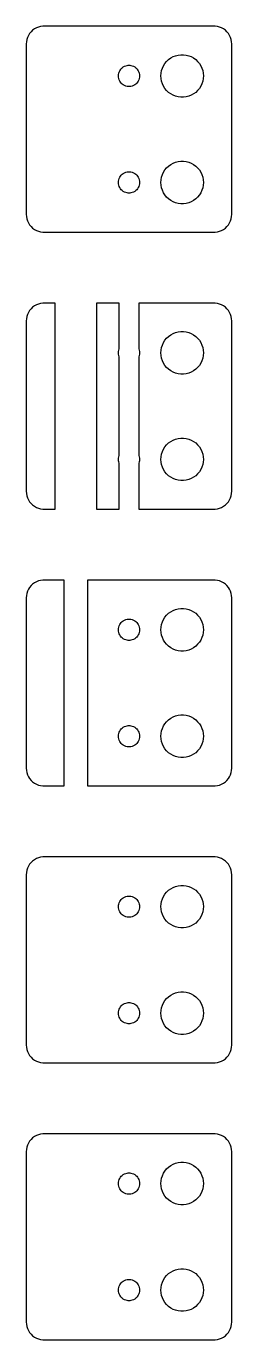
# Model space of a CAD drawing. Header units: metres. Extents: x -14 to 14, y -14 to 326.
# Drawn here: x -14.5 to 14.5, y 141.5 to 326.5 of the extents above; entities that cross this region are included whole.
import ezdxf

# ---------------------------------------------------------------- set-up
doc = ezdxf.new("R2010")
doc.units = ezdxf.units.M

msp = doc.modelspace()

# ---------------------------------------------------------------- linework, layer by layer
for p, q in [((-13.8224, 325.711), (-14.0225, 325.469)), ((-13.5936, 325.926), (-13.8224, 325.711)), ((-13.3396, 326.111), (-13.5936, 325.926)), ((-13.0644, 326.262), (-13.3396, 326.111)), ((-12.7725, 326.378), (-13.0644, 326.262)), ((-12.4684, 326.456), (-12.7725, 326.378)), ((-12.157, 326.495), (-12.4684, 326.456)), ((12.157, 326.495), (-12.157, 326.495)), ((12.4684, 326.456), (12.157, 326.495)), ((12.7725, 326.378), (12.4684, 326.456)), ((13.0644, 326.262), (12.7725, 326.378)), ((13.3396, 326.111), (13.0644, 326.262)), ((13.5936, 325.926), (13.3396, 326.111)), ((13.8224, 325.711), (13.5936, 325.926)), ((14.0225, 325.469), (13.8224, 325.711)), ((-14.4803, 324.313), (-14.5, 324)), ((-14.5, 324), (-14.5, 300)), ((-14.4214, 324.622), (-14.4803, 324.313)), ((-14.3244, 324.92), (-14.4214, 324.622)), ((-14.1908, 325.204), (-14.3244, 324.92)), ((-14.0225, 325.469), (-14.1908, 325.204)), ((14.1908, 325.204), (14.0225, 325.469)), ((14.3244, 324.92), (14.1908, 325.204)), ((14.4214, 324.622), (14.3244, 324.92)), ((14.4803, 324.313), (14.4214, 324.622)), ((14.5, 324), (14.4803, 324.313)), ((14.5, 300), (14.5, 324)), ((5.58772, 321.812), (5.89252, 322.033)), ((5.89252, 322.033), (6.22266, 322.214)), ((6.22266, 322.214), (6.57294, 322.353)), ((6.57294, 322.353), (6.93785, 322.447)), ((6.93785, 322.447), (7.31161, 322.494)), ((7.31161, 322.494), (7.68837, 322.494)), ((7.68837, 322.494), (8.06213, 322.447)), ((8.06213, 322.447), (8.42705, 322.353)), ((8.42705, 322.353), (8.77733, 322.214)), ((8.77733, 322.214), (9.10747, 322.033)), ((9.10747, 322.033), (9.41226, 321.812)), ((-1.45287, 319.873), (-1.39465, 320.052)), ((-1.39465, 320.052), (-1.31445, 320.223)), ((-1.31445, 320.223), (-1.21352, 320.382)), ((-1.21352, 320.382), (-1.09344, 320.527)), ((-1.09344, 320.527), (-0.956131, 320.656)), ((-0.956131, 320.656), (-0.803726, 320.766)), ((-0.803726, 320.766), (-0.638657, 320.857)), ((-0.638657, 320.857), (-0.463516, 320.927)), ((-0.463516, 320.927), (-0.281067, 320.973)), ((-0.281067, 320.973), (-0.094177, 320.997)), ((-0.094177, 320.997), (0.094177, 320.997)), ((0.094177, 320.997), (0.281067, 320.973)), ((0.281067, 320.973), (0.463516, 320.927)), ((0.463516, 320.927), (0.638657, 320.857)), ((0.638657, 320.857), (0.803726, 320.766)), ((0.803726, 320.766), (0.956131, 320.656)), ((0.956131, 320.656), (1.09344, 320.527)), ((1.09344, 320.527), (1.21352, 320.382)), ((1.21352, 320.382), (1.31445, 320.223)), ((1.31445, 320.223), (1.39465, 320.052)), ((1.39465, 320.052), (1.45287, 319.873)), ((4.52365, 319.876), (4.59424, 320.246)), ((4.59424, 320.246), (4.71066, 320.604)), ((4.71066, 320.604), (4.87108, 320.945)), ((4.87108, 320.945), (5.07294, 321.263)), ((5.07294, 321.263), (5.31308, 321.554)), ((5.31308, 321.554), (5.58772, 321.812)), ((9.41226, 321.812), (9.6869, 321.554)), ((9.6869, 321.554), (9.92705, 321.263)), ((9.92705, 321.263), (10.1289, 320.945)), ((10.1289, 320.945), (10.2893, 320.604)), ((10.2893, 320.604), (10.4057, 320.246)), ((10.4057, 320.246), (10.4763, 319.876)), ((-1.5, 319.5), (-1.48816, 319.688)), ((-1.48816, 319.312), (-1.5, 319.5)), ((-1.48816, 319.688), (-1.45287, 319.873)), ((-1.45287, 319.127), (-1.48816, 319.312)), ((-1.39465, 318.948), (-1.45287, 319.127)), ((-1.31445, 318.777), (-1.39465, 318.948)), ((-1.21352, 318.618), (-1.31445, 318.777)), ((-1.09344, 318.473), (-1.21352, 318.618)), ((-0.956131, 318.344), (-1.09344, 318.473)), ((-0.803726, 318.234), (-0.956131, 318.344)), ((-0.638657, 318.143), (-0.803726, 318.234)), ((0.803726, 318.234), (0.638657, 318.143)), ((0.956131, 318.344), (0.803726, 318.234)), ((1.09344, 318.473), (0.956131, 318.344)), ((1.21352, 318.618), (1.09344, 318.473)), ((1.31445, 318.777), (1.21352, 318.618)), ((1.39465, 318.948), (1.31445, 318.777)), ((1.45287, 319.127), (1.39465, 318.948)), ((1.45287, 319.873), (1.48816, 319.688)), ((1.48816, 319.312), (1.45287, 319.127)), ((1.48816, 319.688), (1.5, 319.5)), ((1.5, 319.5), (1.48816, 319.312)), ((4.5, 319.5), (4.52365, 319.876)), ((4.52365, 319.124), (4.5, 319.5)), ((4.59424, 318.754), (4.52365, 319.124)), ((4.71066, 318.396), (4.59424, 318.754)), ((4.87108, 318.055), (4.71066, 318.396)), ((10.2893, 318.396), (10.1289, 318.055)), ((10.4057, 318.754), (10.2893, 318.396)), ((10.4763, 319.124), (10.4057, 318.754)), ((10.4763, 319.876), (10.5, 319.5)), ((10.5, 319.5), (10.4763, 319.124)), ((-0.463516, 318.073), (-0.638657, 318.143)), ((-0.281067, 318.027), (-0.463516, 318.073)), ((-0.094177, 318.003), (-0.281067, 318.027)), ((0.094177, 318.003), (-0.094177, 318.003)), ((0.281067, 318.027), (0.094177, 318.003)), ((0.463516, 318.073), (0.281067, 318.027)), ((0.638657, 318.143), (0.463516, 318.073)), ((5.07294, 317.737), (4.87108, 318.055)), ((5.31308, 317.446), (5.07294, 317.737)), ((5.58772, 317.188), (5.31308, 317.446)), ((5.89252, 316.967), (5.58772, 317.188)), ((6.22266, 316.786), (5.89252, 316.967)), ((6.57294, 316.647), (6.22266, 316.786)), ((6.93785, 316.553), (6.57294, 316.647)), ((7.31161, 316.506), (6.93785, 316.553)), ((7.68837, 316.506), (7.31161, 316.506)), ((8.06213, 316.553), (7.68837, 316.506)), ((8.42705, 316.647), (8.06213, 316.553)), ((8.77733, 316.786), (8.42705, 316.647)), ((9.10747, 316.967), (8.77733, 316.786)), ((9.41226, 317.188), (9.10747, 316.967)), ((9.6869, 317.446), (9.41226, 317.188)), ((9.92705, 317.737), (9.6869, 317.446)), ((10.1289, 318.055), (9.92705, 317.737)), ((5.89252, 307.033), (6.22266, 307.214)), ((6.22266, 307.214), (6.57294, 307.353)), ((6.57294, 307.353), (6.93785, 307.447)), ((6.93785, 307.447), (7.31161, 307.494)), ((7.31161, 307.494), (7.68837, 307.494)), ((7.68837, 307.494), (8.06213, 307.447)), ((8.06213, 307.447), (8.42705, 307.353)), ((8.42705, 307.353), (8.77733, 307.214)), ((8.77733, 307.214), (9.10747, 307.033)), ((-1.31445, 305.223), (-1.21352, 305.382)), ((-1.21352, 305.382), (-1.09344, 305.527)), ((-1.09344, 305.527), (-0.956131, 305.656)), ((-0.956131, 305.656), (-0.803726, 305.766)), ((-0.803726, 305.766), (-0.638657, 305.857)), ((-0.638657, 305.857), (-0.463516, 305.927)), ((-0.463516, 305.927), (-0.281067, 305.973)), ((-0.281067, 305.973), (-0.094177, 305.997)), ((-0.094177, 305.997), (0.094177, 305.997)), ((0.094177, 305.997), (0.281067, 305.973)), ((0.281067, 305.973), (0.463516, 305.927)), ((0.463516, 305.927), (0.638657, 305.857)), ((0.638657, 305.857), (0.803726, 305.766)), ((0.803726, 305.766), (0.956131, 305.656)), ((0.956131, 305.656), (1.09344, 305.527)), ((1.09344, 305.527), (1.21352, 305.382)), ((1.21352, 305.382), (1.31445, 305.223)), ((4.52365, 304.876), (4.59424, 305.246)), ((4.59424, 305.246), (4.71066, 305.604)), ((4.71066, 305.604), (4.87108, 305.945)), ((4.87108, 305.945), (5.07294, 306.263)), ((5.07294, 306.263), (5.31308, 306.554)), ((5.31308, 306.554), (5.58772, 306.812)), ((5.58772, 306.812), (5.89252, 307.033)), ((9.10747, 307.033), (9.41226, 306.812)), ((9.41226, 306.812), (9.6869, 306.554)), ((9.6869, 306.554), (9.92705, 306.263)), ((9.92705, 306.263), (10.1289, 305.945)), ((10.1289, 305.945), (10.2893, 305.604)), ((10.2893, 305.604), (10.4057, 305.246)), ((10.4057, 305.246), (10.4763, 304.876)), ((-1.5, 304.5), (-1.48816, 304.688)), ((-1.48816, 304.312), (-1.5, 304.5)), ((-1.48816, 304.688), (-1.45287, 304.873)), ((-1.45287, 304.127), (-1.48816, 304.312)), ((-1.45287, 304.873), (-1.39465, 305.052)), ((-1.39465, 303.948), (-1.45287, 304.127)), ((-1.39465, 305.052), (-1.31445, 305.223)), ((-1.31445, 303.777), (-1.39465, 303.948)), ((-1.21352, 303.618), (-1.31445, 303.777)), ((-1.09344, 303.473), (-1.21352, 303.618)), ((-0.956131, 303.344), (-1.09344, 303.473)), ((1.09344, 303.473), (0.956131, 303.344)), ((1.21352, 303.618), (1.09344, 303.473)), ((1.31445, 303.777), (1.21352, 303.618)), ((1.31445, 305.223), (1.39465, 305.052)), ((1.39465, 303.948), (1.31445, 303.777)), ((1.39465, 305.052), (1.45287, 304.873)), ((1.45287, 304.127), (1.39465, 303.948)), ((1.45287, 304.873), (1.48816, 304.688)), ((1.48816, 304.312), (1.45287, 304.127)), ((1.48816, 304.688), (1.5, 304.5)), ((1.5, 304.5), (1.48816, 304.312)), ((4.5, 304.5), (4.52365, 304.876)), ((4.52365, 304.124), (4.5, 304.5)), ((4.59424, 303.754), (4.52365, 304.124)), ((4.71066, 303.396), (4.59424, 303.754)), ((4.87108, 303.055), (4.71066, 303.396)), ((10.2893, 303.396), (10.1289, 303.055)), ((10.4057, 303.754), (10.2893, 303.396)), ((10.4763, 304.124), (10.4057, 303.754)), ((10.4763, 304.876), (10.5, 304.5)), ((10.5, 304.5), (10.4763, 304.124)), ((-0.803726, 303.234), (-0.956131, 303.344)), ((-0.638657, 303.143), (-0.803726, 303.234)), ((-0.463516, 303.073), (-0.638657, 303.143)), ((-0.281067, 303.027), (-0.463516, 303.073)), ((-0.094177, 303.003), (-0.281067, 303.027)), ((0.094177, 303.003), (-0.094177, 303.003)), ((0.281067, 303.027), (0.094177, 303.003)), ((0.463516, 303.073), (0.281067, 303.027)), ((0.638657, 303.143), (0.463516, 303.073)), ((0.803726, 303.234), (0.638657, 303.143)), ((0.956131, 303.344), (0.803726, 303.234)), ((5.07294, 302.737), (4.87108, 303.055)), ((5.31308, 302.446), (5.07294, 302.737)), ((5.58772, 302.188), (5.31308, 302.446)), ((5.89252, 301.967), (5.58772, 302.188)), ((6.22266, 301.786), (5.89252, 301.967)), ((6.57294, 301.647), (6.22266, 301.786)), ((6.93785, 301.553), (6.57294, 301.647)), ((7.31161, 301.506), (6.93785, 301.553)), ((8.06213, 301.553), (7.68837, 301.506)), ((8.42705, 301.647), (8.06213, 301.553)), ((8.77733, 301.786), (8.42705, 301.647)), ((9.10747, 301.967), (8.77733, 301.786)), ((9.41226, 302.188), (9.10747, 301.967)), ((9.6869, 302.446), (9.41226, 302.188)), ((9.92705, 302.737), (9.6869, 302.446)), ((10.1289, 303.055), (9.92705, 302.737)), ((-14.5, 300), (-14.4803, 299.687)), ((-14.4803, 299.687), (-14.4214, 299.378)), ((7.68837, 301.506), (7.31161, 301.506)), ((14.4214, 299.378), (14.4803, 299.687)), ((14.4803, 299.687), (14.5, 300)), ((-14.4214, 299.378), (-14.3244, 299.08)), ((-14.3244, 299.08), (-14.1908, 298.796)), ((-14.1908, 298.796), (-14.0225, 298.531)), ((-14.0225, 298.531), (-13.8224, 298.289)), ((-13.8224, 298.289), (-13.5936, 298.074)), ((-13.5936, 298.074), (-13.3396, 297.889)), ((-13.3396, 297.889), (-13.0644, 297.738)), ((13.0644, 297.738), (13.3396, 297.889)), ((13.3396, 297.889), (13.5936, 298.074)), ((13.5936, 298.074), (13.8224, 298.289)), ((13.8224, 298.289), (14.0225, 298.531)), ((14.0225, 298.531), (14.1908, 298.796)), ((14.1908, 298.796), (14.3244, 299.08)), ((14.3244, 299.08), (14.4214, 299.378)), ((-13.0644, 297.738), (-12.7725, 297.622)), ((-12.7725, 297.622), (-12.4684, 297.544)), ((-12.4684, 297.544), (-12.157, 297.505)), ((-12.157, 297.505), (12.157, 297.505)), ((12.157, 297.505), (12.4684, 297.544)), ((12.4684, 297.544), (12.7725, 297.622)), ((12.7725, 297.622), (13.0644, 297.738)), ((-13.5936, 286.926), (-13.8224, 286.711)), ((-13.3396, 287.111), (-13.5936, 286.926)), ((-13.0644, 287.262), (-13.3396, 287.111)), ((-12.7725, 287.378), (-13.0644, 287.262)), ((-12.4684, 287.456), (-12.7725, 287.378)), ((-12.157, 287.495), (-12.4684, 287.456)), ((-10.4336, 287.495), (-12.157, 287.495)), ((-10.4336, 258.505), (-10.4336, 287.495)), ((-1.37216, 287.495), (-4.56638, 287.495)), ((-4.56638, 287.495), (-4.56638, 258.505)), ((-1.37216, 281.1), (-1.37216, 287.495)), ((12.157, 287.495), (1.37216, 287.495)), ((1.37216, 287.495), (1.37216, 281.1)), ((12.4684, 287.456), (12.157, 287.495)), ((12.7725, 287.378), (12.4684, 287.456)), ((13.0644, 287.262), (12.7725, 287.378)), ((13.3396, 287.111), (13.0644, 287.262)), ((13.5936, 286.926), (13.3396, 287.111)), ((13.8224, 286.711), (13.5936, 286.926)), ((-14.4803, 285.313), (-14.5, 285)), ((-14.5, 285), (-14.5, 261)), ((-14.4214, 285.622), (-14.4803, 285.313)), ((-14.3244, 285.92), (-14.4214, 285.622)), ((-14.1908, 286.204), (-14.3244, 285.92)), ((-14.0225, 286.469), (-14.1908, 286.204)), ((-13.8224, 286.711), (-14.0225, 286.469)), ((14.0225, 286.469), (13.8224, 286.711)), ((14.1908, 286.204), (14.0225, 286.469)), ((14.3244, 285.92), (14.1908, 286.204)), ((14.4214, 285.622), (14.3244, 285.92)), ((14.4803, 285.313), (14.4214, 285.622)), ((14.5, 285), (14.4803, 285.313)), ((14.5, 261), (14.5, 285)), ((5.89252, 283.033), (6.22266, 283.214)), ((6.22266, 283.214), (6.57294, 283.353)), ((6.57294, 283.353), (6.93785, 283.447)), ((6.93785, 283.447), (7.31161, 283.494)), ((7.31161, 283.494), (7.68837, 283.494)), ((7.68837, 283.494), (8.06213, 283.447)), ((8.06213, 283.447), (8.42705, 283.353)), ((8.42705, 283.353), (8.77733, 283.214)), ((8.77733, 283.214), (9.10747, 283.033)), ((4.52365, 280.876), (4.59424, 281.246)), ((4.59424, 281.246), (4.71066, 281.604)), ((4.71066, 281.604), (4.87108, 281.945)), ((4.87108, 281.945), (5.07294, 282.263)), ((5.07294, 282.263), (5.31308, 282.554)), ((5.31308, 282.554), (5.58772, 282.812)), ((5.58772, 282.812), (5.89252, 283.033)), ((9.10747, 283.033), (9.41226, 282.812)), ((9.41226, 282.812), (9.6869, 282.554)), ((9.6869, 282.554), (9.92705, 282.263)), ((9.92705, 282.263), (10.1289, 281.945)), ((10.1289, 281.945), (10.2893, 281.604)), ((10.2893, 281.604), (10.4057, 281.246)), ((10.4057, 281.246), (10.4763, 280.876)), ((-1.5, 280.5), (-1.48816, 280.688)), ((-1.48816, 280.312), (-1.5, 280.5)), ((-1.48816, 280.688), (-1.45287, 280.873)), ((-1.45287, 280.127), (-1.48816, 280.312)), ((-1.45287, 280.873), (-1.39465, 281.052)), ((-1.39465, 279.948), (-1.45287, 280.127)), ((-1.39465, 281.052), (-1.37216, 281.1)), ((-1.37216, 279.9), (-1.39465, 279.948)), ((-1.37216, 266.1), (-1.37216, 279.9)), ((1.37216, 281.1), (1.39465, 281.052)), ((1.39465, 279.948), (1.37216, 279.9)), ((1.37216, 279.9), (1.37216, 266.1)), ((1.39465, 281.052), (1.45287, 280.873)), ((1.45287, 280.127), (1.39465, 279.948)), ((1.45287, 280.873), (1.48816, 280.688)), ((1.48816, 280.312), (1.45287, 280.127)), ((1.48816, 280.688), (1.5, 280.5)), ((1.5, 280.5), (1.48816, 280.312)), ((4.5, 280.5), (4.52365, 280.876)), ((4.52365, 280.124), (4.5, 280.5)), ((4.59424, 279.754), (4.52365, 280.124)), ((4.71066, 279.396), (4.59424, 279.754)), ((4.87108, 279.055), (4.71066, 279.396)), ((10.2893, 279.396), (10.1289, 279.055)), ((10.4057, 279.754), (10.2893, 279.396)), ((10.4763, 280.124), (10.4057, 279.754)), ((10.4763, 280.876), (10.5, 280.5)), ((10.5, 280.5), (10.4763, 280.124)), ((5.07294, 278.737), (4.87108, 279.055)), ((5.31308, 278.446), (5.07294, 278.737)), ((5.58772, 278.188), (5.31308, 278.446)), ((5.89252, 277.967), (5.58772, 278.188)), ((6.22266, 277.786), (5.89252, 277.967)), ((6.57294, 277.647), (6.22266, 277.786)), ((6.93785, 277.553), (6.57294, 277.647)), ((7.31161, 277.506), (6.93785, 277.553)), ((7.68837, 277.506), (7.31161, 277.506)), ((8.06213, 277.553), (7.68837, 277.506)), ((8.42705, 277.647), (8.06213, 277.553)), ((8.77733, 277.786), (8.42705, 277.647)), ((9.10747, 277.967), (8.77733, 277.786)), ((9.41226, 278.188), (9.10747, 277.967)), ((9.6869, 278.446), (9.41226, 278.188)), ((9.92705, 278.737), (9.6869, 278.446)), ((10.1289, 279.055), (9.92705, 278.737)), ((6.22266, 268.214), (6.57294, 268.353)), ((6.57294, 268.353), (6.93785, 268.447)), ((6.93785, 268.447), (7.31161, 268.494)), ((7.31161, 268.494), (7.68837, 268.494)), ((7.68837, 268.494), (8.06213, 268.447)), ((8.06213, 268.447), (8.42705, 268.353)), ((8.42705, 268.353), (8.77733, 268.214)), ((4.59424, 266.246), (4.71066, 266.604)), ((4.71066, 266.604), (4.87108, 266.945)), ((4.87108, 266.945), (5.07294, 267.263)), ((5.07294, 267.263), (5.31308, 267.554)), ((5.31308, 267.554), (5.58772, 267.812)), ((5.58772, 267.812), (5.89252, 268.033)), ((5.89252, 268.033), (6.22266, 268.214)), ((8.77733, 268.214), (9.10747, 268.033)), ((9.10747, 268.033), (9.41226, 267.812)), ((9.41226, 267.812), (9.6869, 267.554)), ((9.6869, 267.554), (9.92705, 267.263)), ((9.92705, 267.263), (10.1289, 266.945)), ((10.1289, 266.945), (10.2893, 266.604)), ((10.2893, 266.604), (10.4057, 266.246)), ((-1.5, 265.5), (-1.48816, 265.688)), ((-1.48816, 265.312), (-1.5, 265.5)), ((-1.48816, 265.688), (-1.45287, 265.873)), ((-1.45287, 265.127), (-1.48816, 265.312)), ((-1.45287, 265.873), (-1.39465, 266.052)), ((-1.39465, 264.948), (-1.45287, 265.127)), ((-1.39465, 266.052), (-1.37216, 266.1)), ((-1.37216, 264.9), (-1.39465, 264.948)), ((-1.37216, 258.505), (-1.37216, 264.9)), ((1.37216, 266.1), (1.39465, 266.052)), ((1.39465, 264.948), (1.37216, 264.9)), ((1.37216, 264.9), (1.37216, 258.505)), ((1.39465, 266.052), (1.45287, 265.873)), ((1.45287, 265.127), (1.39465, 264.948)), ((1.45287, 265.873), (1.48816, 265.688)), ((1.48816, 265.312), (1.45287, 265.127)), ((1.48816, 265.688), (1.5, 265.5)), ((1.5, 265.5), (1.48816, 265.312)), ((4.5, 265.5), (4.52365, 265.876)), ((4.52365, 265.124), (4.5, 265.5)), ((4.52365, 265.876), (4.59424, 266.246)), ((4.59424, 264.754), (4.52365, 265.124)), ((4.71066, 264.396), (4.59424, 264.754)), ((10.4057, 264.754), (10.2893, 264.396)), ((10.4057, 266.246), (10.4763, 265.876)), ((10.4763, 265.124), (10.4057, 264.754)), ((10.4763, 265.876), (10.5, 265.5)), ((10.5, 265.5), (10.4763, 265.124)), ((4.87108, 264.055), (4.71066, 264.396)), ((5.07294, 263.737), (4.87108, 264.055)), ((5.31308, 263.446), (5.07294, 263.737)), ((5.58772, 263.188), (5.31308, 263.446)), ((5.89252, 262.967), (5.58772, 263.188)), ((6.22266, 262.786), (5.89252, 262.967)), ((6.57294, 262.647), (6.22266, 262.786)), ((8.77733, 262.786), (8.42705, 262.647)), ((9.10747, 262.967), (8.77733, 262.786)), ((9.41226, 263.188), (9.10747, 262.967)), ((9.6869, 263.446), (9.41226, 263.188)), ((9.92705, 263.737), (9.6869, 263.446)), ((10.1289, 264.055), (9.92705, 263.737)), ((10.2893, 264.396), (10.1289, 264.055)), ((-14.5, 261), (-14.4803, 260.687)), ((6.93785, 262.553), (6.57294, 262.647)), ((7.31161, 262.506), (6.93785, 262.553)), ((7.68837, 262.506), (7.31161, 262.506)), ((8.06213, 262.553), (7.68837, 262.506)), ((8.42705, 262.647), (8.06213, 262.553)), ((14.4803, 260.687), (14.5, 261)), ((-14.4803, 260.687), (-14.4214, 260.378)), ((-14.4214, 260.378), (-14.3244, 260.08)), ((-14.3244, 260.08), (-14.1908, 259.796)), ((-14.1908, 259.796), (-14.0225, 259.531)), ((-14.0225, 259.531), (-13.8224, 259.289)), ((-13.8224, 259.289), (-13.5936, 259.074)), ((-13.5936, 259.074), (-13.3396, 258.889)), ((13.3396, 258.889), (13.5936, 259.074)), ((13.5936, 259.074), (13.8224, 259.289)), ((13.8224, 259.289), (14.0225, 259.531)), ((14.0225, 259.531), (14.1908, 259.796)), ((14.1908, 259.796), (14.3244, 260.08)), ((14.3244, 260.08), (14.4214, 260.378)), ((14.4214, 260.378), (14.4803, 260.687)), ((-13.3396, 258.889), (-13.0644, 258.738)), ((-13.0644, 258.738), (-12.7725, 258.622)), ((-12.7725, 258.622), (-12.4684, 258.544)), ((-12.4684, 258.544), (-12.157, 258.505)), ((-12.157, 258.505), (-10.4336, 258.505)), ((-4.56638, 258.505), (-1.37216, 258.505)), ((1.37216, 258.505), (12.157, 258.505)), ((12.157, 258.505), (12.4684, 258.544)), ((12.4684, 258.544), (12.7725, 258.622)), ((12.7725, 258.622), (13.0644, 258.738)), ((13.0644, 258.738), (13.3396, 258.889)), ((-13.5936, 247.926), (-13.8224, 247.711)), ((-13.3396, 248.111), (-13.5936, 247.926)), ((-13.0644, 248.262), (-13.3396, 248.111)), ((-12.7725, 248.378), (-13.0644, 248.262)), ((-12.4684, 248.456), (-12.7725, 248.378)), ((-12.157, 248.495), (-12.4684, 248.456)), ((-9.15286, 248.495), (-12.157, 248.495)), ((-9.15286, 219.505), (-9.15286, 248.495)), ((12.157, 248.495), (-5.84712, 248.495)), ((-5.84712, 248.495), (-5.84712, 219.505)), ((12.4684, 248.456), (12.157, 248.495)), ((12.7725, 248.378), (12.4684, 248.456)), ((13.0644, 248.262), (12.7725, 248.378)), ((13.3396, 248.111), (13.0644, 248.262)), ((13.5936, 247.926), (13.3396, 248.111)), ((13.8224, 247.711), (13.5936, 247.926)), ((-14.4803, 246.313), (-14.5, 246)), ((-14.4214, 246.622), (-14.4803, 246.313)), ((-14.3244, 246.92), (-14.4214, 246.622)), ((-14.1908, 247.204), (-14.3244, 246.92)), ((-14.0225, 247.469), (-14.1908, 247.204)), ((-13.8224, 247.711), (-14.0225, 247.469)), ((14.0225, 247.469), (13.8224, 247.711)), ((14.1908, 247.204), (14.0225, 247.469)), ((14.3244, 246.92), (14.1908, 247.204)), ((14.4214, 246.622), (14.3244, 246.92)), ((14.4803, 246.313), (14.4214, 246.622)), ((14.5, 246), (14.4803, 246.313)), ((-14.5, 246), (-14.5, 222)), ((5.89252, 244.033), (6.22266, 244.214)), ((6.22266, 244.214), (6.57294, 244.353)), ((6.57294, 244.353), (6.93785, 244.447)), ((6.93785, 244.447), (7.31161, 244.494)), ((7.31161, 244.494), (7.68837, 244.494)), ((7.68837, 244.494), (8.06213, 244.447)), ((8.06213, 244.447), (8.42705, 244.353)), ((8.42705, 244.353), (8.77733, 244.214)), ((8.77733, 244.214), (9.10747, 244.033)), ((14.5, 222), (14.5, 246)), ((-1.31445, 242.223), (-1.21352, 242.382)), ((-1.21352, 242.382), (-1.09344, 242.527)), ((-1.09344, 242.527), (-0.956131, 242.656)), ((-0.956131, 242.656), (-0.803726, 242.766)), ((-0.803726, 242.766), (-0.638657, 242.857)), ((-0.638657, 242.857), (-0.463516, 242.927)), ((-0.463516, 242.927), (-0.281067, 242.973)), ((-0.281067, 242.973), (-0.094177, 242.997)), ((-0.094177, 242.997), (0.094177, 242.997)), ((0.094177, 242.997), (0.281067, 242.973)), ((0.281067, 242.973), (0.463516, 242.927)), ((0.463516, 242.927), (0.638657, 242.857)), ((0.638657, 242.857), (0.803726, 242.766)), ((0.803726, 242.766), (0.956131, 242.656)), ((0.956131, 242.656), (1.09344, 242.527)), ((1.09344, 242.527), (1.21352, 242.382)), ((1.21352, 242.382), (1.31445, 242.223)), ((4.59424, 242.246), (4.71066, 242.604)), ((4.71066, 242.604), (4.87108, 242.945)), ((4.87108, 242.945), (5.07294, 243.263)), ((5.07294, 243.263), (5.31308, 243.554)), ((5.31308, 243.554), (5.58772, 243.812)), ((5.58772, 243.812), (5.89252, 244.033)), ((9.10747, 244.033), (9.41226, 243.812)), ((9.41226, 243.812), (9.6869, 243.554)), ((9.6869, 243.554), (9.92705, 243.263)), ((9.92705, 243.263), (10.1289, 242.945)), ((10.1289, 242.945), (10.2893, 242.604)), ((10.2893, 242.604), (10.4057, 242.246)), ((-1.5, 241.5), (-1.48816, 241.688)), ((-1.48816, 241.312), (-1.5, 241.5)), ((-1.48816, 241.688), (-1.45287, 241.873)), ((-1.45287, 241.127), (-1.48816, 241.312)), ((-1.45287, 241.873), (-1.39465, 242.052)), ((-1.39465, 240.948), (-1.45287, 241.127)), ((-1.39465, 242.052), (-1.31445, 242.223)), ((-1.31445, 240.777), (-1.39465, 240.948)), ((-1.21352, 240.618), (-1.31445, 240.777)), ((-1.09344, 240.473), (-1.21352, 240.618)), ((1.21352, 240.618), (1.09344, 240.473)), ((1.31445, 240.777), (1.21352, 240.618)), ((1.31445, 242.223), (1.39465, 242.052)), ((1.39465, 240.948), (1.31445, 240.777)), ((1.39465, 242.052), (1.45287, 241.873)), ((1.45287, 241.127), (1.39465, 240.948)), ((1.45287, 241.873), (1.48816, 241.688)), ((1.48816, 241.312), (1.45287, 241.127)), ((1.48816, 241.688), (1.5, 241.5)), ((1.5, 241.5), (1.48816, 241.312)), ((4.5, 241.5), (4.52365, 241.876)), ((4.52365, 241.124), (4.5, 241.5)), ((4.52365, 241.876), (4.59424, 242.246)), ((4.59424, 240.754), (4.52365, 241.124)), ((4.71066, 240.396), (4.59424, 240.754)), ((10.4057, 240.754), (10.2893, 240.396)), ((10.4057, 242.246), (10.4763, 241.876)), ((10.4763, 241.124), (10.4057, 240.754)), ((10.4763, 241.876), (10.5, 241.5)), ((10.5, 241.5), (10.4763, 241.124)), ((-0.956131, 240.344), (-1.09344, 240.473)), ((-0.803726, 240.234), (-0.956131, 240.344)), ((-0.638657, 240.143), (-0.803726, 240.234)), ((-0.463516, 240.073), (-0.638657, 240.143)), ((-0.281067, 240.027), (-0.463516, 240.073)), ((-0.094177, 240.003), (-0.281067, 240.027)), ((0.094177, 240.003), (-0.094177, 240.003)), ((0.281067, 240.027), (0.094177, 240.003)), ((0.463516, 240.073), (0.281067, 240.027)), ((0.638657, 240.143), (0.463516, 240.073)), ((0.803726, 240.234), (0.638657, 240.143)), ((0.956131, 240.344), (0.803726, 240.234)), ((1.09344, 240.473), (0.956131, 240.344)), ((4.87108, 240.055), (4.71066, 240.396)), ((5.07294, 239.737), (4.87108, 240.055)), ((5.31308, 239.446), (5.07294, 239.737)), ((5.58772, 239.188), (5.31308, 239.446)), ((5.89252, 238.967), (5.58772, 239.188)), ((6.22266, 238.786), (5.89252, 238.967)), ((6.57294, 238.647), (6.22266, 238.786)), ((6.93785, 238.553), (6.57294, 238.647)), ((8.42705, 238.647), (8.06213, 238.553)), ((8.77733, 238.786), (8.42705, 238.647)), ((9.10747, 238.967), (8.77733, 238.786)), ((9.41226, 239.188), (9.10747, 238.967)), ((9.6869, 239.446), (9.41226, 239.188)), ((9.92705, 239.737), (9.6869, 239.446)), ((10.1289, 240.055), (9.92705, 239.737)), ((10.2893, 240.396), (10.1289, 240.055)), ((7.31161, 238.506), (6.93785, 238.553)), ((7.68837, 238.506), (7.31161, 238.506)), ((8.06213, 238.553), (7.68837, 238.506)), ((6.57294, 229.353), (6.93785, 229.447)), ((6.93785, 229.447), (7.31161, 229.494)), ((7.31161, 229.494), (7.68837, 229.494)), ((7.68837, 229.494), (8.06213, 229.447)), ((8.06213, 229.447), (8.42705, 229.353)), ((-1.09344, 227.527), (-0.956131, 227.656)), ((-0.956131, 227.656), (-0.803726, 227.766)), ((-0.803726, 227.766), (-0.638657, 227.857)), ((-0.638657, 227.857), (-0.463516, 227.927)), ((-0.463516, 227.927), (-0.281067, 227.973)), ((-0.281067, 227.973), (-0.094177, 227.997)), ((-0.094177, 227.997), (0.094177, 227.997)), ((0.094177, 227.997), (0.281067, 227.973)), ((0.281067, 227.973), (0.463516, 227.927)), ((0.463516, 227.927), (0.638657, 227.857)), ((0.638657, 227.857), (0.803726, 227.766)), ((0.803726, 227.766), (0.956131, 227.656)), ((0.956131, 227.656), (1.09344, 227.527)), ((4.59424, 227.246), (4.71066, 227.604)), ((4.71066, 227.604), (4.87108, 227.945)), ((4.87108, 227.945), (5.07294, 228.263)), ((5.07294, 228.263), (5.31308, 228.554)), ((5.31308, 228.554), (5.58772, 228.812)), ((5.58772, 228.812), (5.89252, 229.033)), ((5.89252, 229.033), (6.22266, 229.214)), ((6.22266, 229.214), (6.57294, 229.353)), ((8.42705, 229.353), (8.77733, 229.214)), ((8.77733, 229.214), (9.10747, 229.033)), ((9.10747, 229.033), (9.41226, 228.812)), ((9.41226, 228.812), (9.6869, 228.554)), ((9.6869, 228.554), (9.92705, 228.263)), ((9.92705, 228.263), (10.1289, 227.945)), ((10.1289, 227.945), (10.2893, 227.604)), ((10.2893, 227.604), (10.4057, 227.246)), ((-1.5, 226.5), (-1.48816, 226.688)), ((-1.48816, 226.312), (-1.5, 226.5)), ((-1.48816, 226.688), (-1.45287, 226.873)), ((-1.45287, 226.127), (-1.48816, 226.312)), ((-1.45287, 226.873), (-1.39465, 227.052)), ((-1.39465, 225.948), (-1.45287, 226.127)), ((-1.39465, 227.052), (-1.31445, 227.223)), ((-1.31445, 225.777), (-1.39465, 225.948)), ((-1.31445, 227.223), (-1.21352, 227.382)), ((-1.21352, 225.618), (-1.31445, 225.777)), ((-1.21352, 227.382), (-1.09344, 227.527)), ((1.09344, 227.527), (1.21352, 227.382)), ((1.21352, 227.382), (1.31445, 227.223)), ((1.31445, 225.777), (1.21352, 225.618)), ((1.31445, 227.223), (1.39465, 227.052)), ((1.39465, 225.948), (1.31445, 225.777)), ((1.39465, 227.052), (1.45287, 226.873)), ((1.45287, 226.127), (1.39465, 225.948)), ((1.45287, 226.873), (1.48816, 226.688)), ((1.48816, 226.312), (1.45287, 226.127)), ((1.48816, 226.688), (1.5, 226.5)), ((1.5, 226.5), (1.48816, 226.312)), ((4.5, 226.5), (4.52365, 226.876)), ((4.52365, 226.124), (4.5, 226.5)), ((4.52365, 226.876), (4.59424, 227.246)), ((4.59424, 225.754), (4.52365, 226.124)), ((4.71066, 225.396), (4.59424, 225.754)), ((10.4057, 225.754), (10.2893, 225.396)), ((10.4057, 227.246), (10.4763, 226.876)), ((10.4763, 226.124), (10.4057, 225.754)), ((10.4763, 226.876), (10.5, 226.5)), ((10.5, 226.5), (10.4763, 226.124)), ((-1.09344, 225.473), (-1.21352, 225.618)), ((-0.956131, 225.344), (-1.09344, 225.473)), ((-0.803726, 225.234), (-0.956131, 225.344)), ((-0.638657, 225.143), (-0.803726, 225.234)), ((-0.463516, 225.073), (-0.638657, 225.143)), ((-0.281067, 225.027), (-0.463516, 225.073)), ((-0.094177, 225.003), (-0.281067, 225.027)), ((0.094177, 225.003), (-0.094177, 225.003)), ((0.281067, 225.027), (0.094177, 225.003)), ((0.463516, 225.073), (0.281067, 225.027)), ((0.638657, 225.143), (0.463516, 225.073)), ((0.803726, 225.234), (0.638657, 225.143)), ((0.956131, 225.344), (0.803726, 225.234)), ((1.09344, 225.473), (0.956131, 225.344)), ((1.21352, 225.618), (1.09344, 225.473)), ((4.87108, 225.055), (4.71066, 225.396)), ((5.07294, 224.737), (4.87108, 225.055)), ((5.31308, 224.446), (5.07294, 224.737)), ((5.58772, 224.188), (5.31308, 224.446)), ((5.89252, 223.967), (5.58772, 224.188)), ((6.22266, 223.786), (5.89252, 223.967)), ((9.10747, 223.967), (8.77733, 223.786)), ((9.41226, 224.188), (9.10747, 223.967)), ((9.6869, 224.446), (9.41226, 224.188)), ((9.92705, 224.737), (9.6869, 224.446)), ((10.1289, 225.055), (9.92705, 224.737)), ((10.2893, 225.396), (10.1289, 225.055)), ((-14.5, 222), (-14.4803, 221.687)), ((6.57294, 223.647), (6.22266, 223.786)), ((6.93785, 223.553), (6.57294, 223.647)), ((7.31161, 223.506), (6.93785, 223.553)), ((7.68837, 223.506), (7.31161, 223.506)), ((8.06213, 223.553), (7.68837, 223.506)), ((8.42705, 223.647), (8.06213, 223.553)), ((8.77733, 223.786), (8.42705, 223.647)), ((14.4803, 221.687), (14.5, 222)), ((-14.4803, 221.687), (-14.4214, 221.378)), ((-14.4214, 221.378), (-14.3244, 221.08)), ((-14.3244, 221.08), (-14.1908, 220.796)), ((-14.1908, 220.796), (-14.0225, 220.531)), ((-14.0225, 220.531), (-13.8224, 220.289)), ((-13.8224, 220.289), (-13.5936, 220.074)), ((13.5936, 220.074), (13.8224, 220.289)), ((13.8224, 220.289), (14.0225, 220.531)), ((14.0225, 220.531), (14.1908, 220.796)), ((14.1908, 220.796), (14.3244, 221.08)), ((14.3244, 221.08), (14.4214, 221.378)), ((14.4214, 221.378), (14.4803, 221.687)), ((-13.5936, 220.074), (-13.3396, 219.889)), ((-13.3396, 219.889), (-13.0644, 219.738)), ((-13.0644, 219.738), (-12.7725, 219.622)), ((-12.7725, 219.622), (-12.4684, 219.544)), ((-12.4684, 219.544), (-12.157, 219.505)), ((-12.157, 219.505), (-9.15286, 219.505)), ((-5.84712, 219.505), (12.157, 219.505)), ((12.157, 219.505), (12.4684, 219.544)), ((12.4684, 219.544), (12.7725, 219.622)), ((12.7725, 219.622), (13.0644, 219.738)), ((13.0644, 219.738), (13.3396, 219.889)), ((13.3396, 219.889), (13.5936, 220.074)), ((-13.3396, 209.111), (-13.5936, 208.926)), ((-13.0644, 209.262), (-13.3396, 209.111)), ((-12.7725, 209.378), (-13.0644, 209.262)), ((-12.4684, 209.456), (-12.7725, 209.378)), ((-12.157, 209.495), (-12.4684, 209.456)), ((12.157, 209.495), (-12.157, 209.495)), ((12.4684, 209.456), (12.157, 209.495)), ((12.7725, 209.378), (12.4684, 209.456)), ((13.0644, 209.262), (12.7725, 209.378)), ((13.3396, 209.111), (13.0644, 209.262)), ((13.5936, 208.926), (13.3396, 209.111)), ((-14.4803, 207.313), (-14.5, 207)), ((-14.4214, 207.622), (-14.4803, 207.313)), ((-14.3244, 207.92), (-14.4214, 207.622)), ((-14.1908, 208.204), (-14.3244, 207.92)), ((-14.0225, 208.469), (-14.1908, 208.204)), ((-13.8224, 208.711), (-14.0225, 208.469)), ((-13.5936, 208.926), (-13.8224, 208.711)), ((13.8224, 208.711), (13.5936, 208.926)), ((14.0225, 208.469), (13.8224, 208.711)), ((14.1908, 208.204), (14.0225, 208.469)), ((14.3244, 207.92), (14.1908, 208.204)), ((14.4214, 207.622), (14.3244, 207.92)), ((14.4803, 207.313), (14.4214, 207.622)), ((14.5, 207), (14.4803, 207.313)), ((-14.5, 207), (-14.5, 183)), ((6.22266, 205.214), (6.57294, 205.353)), ((6.57294, 205.353), (6.93785, 205.447)), ((6.93785, 205.447), (7.31161, 205.494)), ((7.31161, 205.494), (7.68837, 205.494)), ((7.68837, 205.494), (8.06213, 205.447)), ((8.06213, 205.447), (8.42705, 205.353)), ((8.42705, 205.353), (8.77733, 205.214)), ((14.5, 183), (14.5, 207)), ((-1.21352, 203.382), (-1.09344, 203.527)), ((-1.09344, 203.527), (-0.956131, 203.656)), ((-0.956131, 203.656), (-0.803726, 203.766)), ((-0.803726, 203.766), (-0.638657, 203.857)), ((-0.638657, 203.857), (-0.463516, 203.927)), ((-0.463516, 203.927), (-0.281067, 203.973)), ((-0.281067, 203.973), (-0.094177, 203.997)), ((-0.094177, 203.997), (0.094177, 203.997)), ((0.094177, 203.997), (0.281067, 203.973)), ((0.281067, 203.973), (0.463516, 203.927)), ((0.463516, 203.927), (0.638657, 203.857)), ((0.638657, 203.857), (0.803726, 203.766)), ((0.803726, 203.766), (0.956131, 203.656)), ((0.956131, 203.656), (1.09344, 203.527)), ((1.09344, 203.527), (1.21352, 203.382)), ((4.59424, 203.246), (4.71066, 203.604)), ((4.71066, 203.604), (4.87108, 203.945)), ((4.87108, 203.945), (5.07294, 204.263)), ((5.07294, 204.263), (5.31308, 204.554)), ((5.31308, 204.554), (5.58772, 204.812)), ((5.58772, 204.812), (5.89252, 205.033)), ((5.89252, 205.033), (6.22266, 205.214)), ((8.77733, 205.214), (9.10747, 205.033)), ((9.10747, 205.033), (9.41226, 204.812)), ((9.41226, 204.812), (9.6869, 204.554)), ((9.6869, 204.554), (9.92705, 204.263)), ((9.92705, 204.263), (10.1289, 203.945)), ((10.1289, 203.945), (10.2893, 203.604)), ((10.2893, 203.604), (10.4057, 203.246)), ((-1.5, 202.5), (-1.48816, 202.688)), ((-1.48816, 202.312), (-1.5, 202.5)), ((-1.48816, 202.688), (-1.45287, 202.873)), ((-1.45287, 202.127), (-1.48816, 202.312)), ((-1.45287, 202.873), (-1.39465, 203.052)), ((-1.39465, 201.948), (-1.45287, 202.127)), ((-1.39465, 203.052), (-1.31445, 203.223)), ((-1.31445, 201.777), (-1.39465, 201.948)), ((-1.31445, 203.223), (-1.21352, 203.382)), ((-1.21352, 201.618), (-1.31445, 201.777)), ((1.21352, 203.382), (1.31445, 203.223)), ((1.31445, 201.777), (1.21352, 201.618)), ((1.31445, 203.223), (1.39465, 203.052)), ((1.39465, 201.948), (1.31445, 201.777)), ((1.39465, 203.052), (1.45287, 202.873)), ((1.45287, 202.127), (1.39465, 201.948)), ((1.45287, 202.873), (1.48816, 202.688)), ((1.48816, 202.312), (1.45287, 202.127)), ((1.48816, 202.688), (1.5, 202.5)), ((1.5, 202.5), (1.48816, 202.312)), ((4.5, 202.5), (4.52365, 202.876)), ((4.52365, 202.124), (4.5, 202.5)), ((4.52365, 202.876), (4.59424, 203.246)), ((4.59424, 201.754), (4.52365, 202.124)), ((4.71066, 201.396), (4.59424, 201.754)), ((10.4057, 201.754), (10.2893, 201.396)), ((10.4057, 203.246), (10.4763, 202.876)), ((10.4763, 202.124), (10.4057, 201.754)), ((10.4763, 202.876), (10.5, 202.5)), ((10.5, 202.5), (10.4763, 202.124)), ((-1.09344, 201.473), (-1.21352, 201.618)), ((-0.956131, 201.344), (-1.09344, 201.473)), ((-0.803726, 201.234), (-0.956131, 201.344)), ((-0.638657, 201.143), (-0.803726, 201.234)), ((-0.463516, 201.073), (-0.638657, 201.143)), ((-0.281067, 201.027), (-0.463516, 201.073)), ((-0.094177, 201.003), (-0.281067, 201.027)), ((0.094177, 201.003), (-0.094177, 201.003)), ((0.281067, 201.027), (0.094177, 201.003)), ((0.463516, 201.073), (0.281067, 201.027)), ((0.638657, 201.143), (0.463516, 201.073)), ((0.803726, 201.234), (0.638657, 201.143)), ((0.956131, 201.344), (0.803726, 201.234)), ((1.09344, 201.473), (0.956131, 201.344)), ((1.21352, 201.618), (1.09344, 201.473)), ((4.87108, 201.055), (4.71066, 201.396)), ((5.07294, 200.737), (4.87108, 201.055)), ((5.31308, 200.446), (5.07294, 200.737)), ((5.58772, 200.188), (5.31308, 200.446)), ((5.89252, 199.967), (5.58772, 200.188)), ((6.22266, 199.786), (5.89252, 199.967)), ((9.10747, 199.967), (8.77733, 199.786)), ((9.41226, 200.188), (9.10747, 199.967)), ((9.6869, 200.446), (9.41226, 200.188)), ((9.92705, 200.737), (9.6869, 200.446)), ((10.1289, 201.055), (9.92705, 200.737)), ((10.2893, 201.396), (10.1289, 201.055)), ((6.57294, 199.647), (6.22266, 199.786)), ((6.93785, 199.553), (6.57294, 199.647)), ((7.31161, 199.506), (6.93785, 199.553)), ((7.68837, 199.506), (7.31161, 199.506)), ((8.06213, 199.553), (7.68837, 199.506)), ((8.42705, 199.647), (8.06213, 199.553)), ((8.77733, 199.786), (8.42705, 199.647)), ((-0.956131, 188.656), (-0.803726, 188.766)), ((-0.803726, 188.766), (-0.638657, 188.857)), ((-0.638657, 188.857), (-0.463516, 188.927)), ((-0.463516, 188.927), (-0.281067, 188.973)), ((-0.281067, 188.973), (-0.094177, 188.997)), ((-0.094177, 188.997), (0.094177, 188.997)), ((0.094177, 188.997), (0.281067, 188.973)), ((0.281067, 188.973), (0.463516, 188.927)), ((0.463516, 188.927), (0.638657, 188.857)), ((0.638657, 188.857), (0.803726, 188.766)), ((0.803726, 188.766), (0.956131, 188.656)), ((4.71066, 188.604), (4.87108, 188.945)), ((4.87108, 188.945), (5.07294, 189.263)), ((5.07294, 189.263), (5.31308, 189.554)), ((5.31308, 189.554), (5.58772, 189.812)), ((5.58772, 189.812), (5.89252, 190.033)), ((5.89252, 190.033), (6.22266, 190.214)), ((6.22266, 190.214), (6.57294, 190.353)), ((6.57294, 190.353), (6.93785, 190.447)), ((6.93785, 190.447), (7.31161, 190.494)), ((7.31161, 190.494), (7.68837, 190.494)), ((7.68837, 190.494), (8.06213, 190.447)), ((8.06213, 190.447), (8.42705, 190.353)), ((8.42705, 190.353), (8.77733, 190.214)), ((8.77733, 190.214), (9.10747, 190.033)), ((9.10747, 190.033), (9.41226, 189.812)), ((9.41226, 189.812), (9.6869, 189.554)), ((9.6869, 189.554), (9.92705, 189.263)), ((9.92705, 189.263), (10.1289, 188.945)), ((10.1289, 188.945), (10.2893, 188.604)), ((-1.5, 187.5), (-1.48816, 187.688)), ((-1.48816, 187.312), (-1.5, 187.5)), ((-1.48816, 187.688), (-1.45287, 187.873)), ((-1.45287, 187.127), (-1.48816, 187.312)), ((-1.45287, 187.873), (-1.39465, 188.052)), ((-1.39465, 186.948), (-1.45287, 187.127)), ((-1.39465, 188.052), (-1.31445, 188.223)), ((-1.31445, 186.777), (-1.39465, 186.948)), ((-1.31445, 188.223), (-1.21352, 188.382)), ((-1.21352, 188.382), (-1.09344, 188.527)), ((-1.09344, 188.527), (-0.956131, 188.656)), ((0.956131, 188.656), (1.09344, 188.527)), ((1.09344, 188.527), (1.21352, 188.382)), ((1.21352, 188.382), (1.31445, 188.223)), ((1.31445, 188.223), (1.39465, 188.052)), ((1.39465, 186.948), (1.31445, 186.777)), ((1.39465, 188.052), (1.45287, 187.873)), ((1.45287, 187.127), (1.39465, 186.948)), ((1.45287, 187.873), (1.48816, 187.688)), ((1.48816, 187.312), (1.45287, 187.127)), ((1.48816, 187.688), (1.5, 187.5)), ((1.5, 187.5), (1.48816, 187.312)), ((4.5, 187.5), (4.52365, 187.876)), ((4.52365, 187.124), (4.5, 187.5)), ((4.52365, 187.876), (4.59424, 188.246)), ((4.59424, 186.754), (4.52365, 187.124)), ((4.59424, 188.246), (4.71066, 188.604)), ((10.2893, 188.604), (10.4057, 188.246)), ((10.4057, 188.246), (10.4763, 187.876)), ((10.4763, 187.124), (10.4057, 186.754)), ((10.4763, 187.876), (10.5, 187.5)), ((10.5, 187.5), (10.4763, 187.124)), ((-1.21352, 186.618), (-1.31445, 186.777)), ((-1.09344, 186.473), (-1.21352, 186.618)), ((-0.956131, 186.344), (-1.09344, 186.473)), ((-0.803726, 186.234), (-0.956131, 186.344)), ((-0.638657, 186.143), (-0.803726, 186.234)), ((-0.463516, 186.073), (-0.638657, 186.143)), ((-0.281067, 186.027), (-0.463516, 186.073)), ((-0.094177, 186.003), (-0.281067, 186.027)), ((0.094177, 186.003), (-0.094177, 186.003)), ((0.281067, 186.027), (0.094177, 186.003)), ((0.463516, 186.073), (0.281067, 186.027)), ((0.638657, 186.143), (0.463516, 186.073)), ((0.803726, 186.234), (0.638657, 186.143)), ((0.956131, 186.344), (0.803726, 186.234)), ((1.09344, 186.473), (0.956131, 186.344)), ((1.21352, 186.618), (1.09344, 186.473)), ((1.31445, 186.777), (1.21352, 186.618)), ((4.71066, 186.396), (4.59424, 186.754)), ((4.87108, 186.055), (4.71066, 186.396)), ((5.07294, 185.737), (4.87108, 186.055)), ((5.31308, 185.446), (5.07294, 185.737)), ((5.58772, 185.188), (5.31308, 185.446)), ((5.89252, 184.967), (5.58772, 185.188)), ((9.41226, 185.188), (9.10747, 184.967)), ((9.6869, 185.446), (9.41226, 185.188)), ((9.92705, 185.737), (9.6869, 185.446)), ((10.1289, 186.055), (9.92705, 185.737)), ((10.2893, 186.396), (10.1289, 186.055)), ((10.4057, 186.754), (10.2893, 186.396)), ((6.22266, 184.786), (5.89252, 184.967)), ((6.57294, 184.647), (6.22266, 184.786)), ((6.93785, 184.553), (6.57294, 184.647)), ((7.31161, 184.506), (6.93785, 184.553)), ((7.68837, 184.506), (7.31161, 184.506)), ((8.06213, 184.553), (7.68837, 184.506)), ((8.42705, 184.647), (8.06213, 184.553)), ((8.77733, 184.786), (8.42705, 184.647)), ((9.10747, 184.967), (8.77733, 184.786)), ((-14.5, 183), (-14.4803, 182.687)), ((-14.4803, 182.687), (-14.4214, 182.378)), ((-14.4214, 182.378), (-14.3244, 182.08)), ((-14.3244, 182.08), (-14.1908, 181.796)), ((-14.1908, 181.796), (-14.0225, 181.531)), ((-14.0225, 181.531), (-13.8224, 181.289)), ((13.8224, 181.289), (14.0225, 181.531)), ((14.0225, 181.531), (14.1908, 181.796)), ((14.1908, 181.796), (14.3244, 182.08)), ((14.3244, 182.08), (14.4214, 182.378)), ((14.4214, 182.378), (14.4803, 182.687)), ((14.4803, 182.687), (14.5, 183)), ((-13.8224, 181.289), (-13.5936, 181.074)), ((-13.5936, 181.074), (-13.3396, 180.889)), ((-13.3396, 180.889), (-13.0644, 180.738)), ((-13.0644, 180.738), (-12.7725, 180.622)), ((-12.7725, 180.622), (-12.4684, 180.544)), ((-12.4684, 180.544), (-12.157, 180.505)), ((-12.157, 180.505), (12.157, 180.505)), ((12.157, 180.505), (12.4684, 180.544)), ((12.4684, 180.544), (12.7725, 180.622)), ((12.7725, 180.622), (13.0644, 180.738)), ((13.0644, 180.738), (13.3396, 180.889)), ((13.3396, 180.889), (13.5936, 181.074)), ((13.5936, 181.074), (13.8224, 181.289)), ((-13.0644, 170.262), (-13.3396, 170.111)), ((-12.7725, 170.378), (-13.0644, 170.262)), ((-12.4684, 170.456), (-12.7725, 170.378)), ((-12.157, 170.495), (-12.4684, 170.456)), ((12.157, 170.495), (-12.157, 170.495)), ((12.4684, 170.456), (12.157, 170.495)), ((12.7725, 170.378), (12.4684, 170.456)), ((13.0644, 170.262), (12.7725, 170.378)), ((13.3396, 170.111), (13.0644, 170.262)), ((-14.4214, 168.622), (-14.4803, 168.313)), ((-14.3244, 168.92), (-14.4214, 168.622)), ((-14.1908, 169.204), (-14.3244, 168.92)), ((-14.0225, 169.469), (-14.1908, 169.204)), ((-13.8224, 169.711), (-14.0225, 169.469)), ((-13.5936, 169.926), (-13.8224, 169.711)), ((-13.3396, 170.111), (-13.5936, 169.926)), ((13.5936, 169.926), (13.3396, 170.111)), ((13.8224, 169.711), (13.5936, 169.926)), ((14.0225, 169.469), (13.8224, 169.711)), ((14.1908, 169.204), (14.0225, 169.469)), ((14.3244, 168.92), (14.1908, 169.204)), ((14.4214, 168.622), (14.3244, 168.92)), ((14.4803, 168.313), (14.4214, 168.622)), ((-14.4803, 168.313), (-14.5, 168)), ((-14.5, 168), (-14.5, 144)), ((6.93785, 166.447), (7.31161, 166.494)), ((7.31161, 166.494), (7.68837, 166.494)), ((7.68837, 166.494), (8.06213, 166.447)), ((14.5, 168), (14.4803, 168.313)), ((14.5, 144), (14.5, 168)), ((-1.09344, 164.527), (-0.956131, 164.656)), ((-0.956131, 164.656), (-0.803726, 164.766)), ((-0.803726, 164.766), (-0.638657, 164.857)), ((-0.638657, 164.857), (-0.463516, 164.927)), ((-0.463516, 164.927), (-0.281067, 164.973)), ((-0.281067, 164.973), (-0.094177, 164.997)), ((-0.094177, 164.997), (0.094177, 164.997)), ((0.094177, 164.997), (0.281067, 164.973)), ((0.281067, 164.973), (0.463516, 164.927)), ((0.463516, 164.927), (0.638657, 164.857)), ((0.638657, 164.857), (0.803726, 164.766)), ((0.803726, 164.766), (0.956131, 164.656)), ((0.956131, 164.656), (1.09344, 164.527)), ((4.71066, 164.604), (4.87108, 164.945)), ((4.87108, 164.945), (5.07294, 165.263)), ((5.07294, 165.263), (5.31308, 165.554)), ((5.31308, 165.554), (5.58772, 165.812)), ((5.58772, 165.812), (5.89252, 166.033)), ((5.89252, 166.033), (6.22266, 166.214)), ((6.22266, 166.214), (6.57294, 166.353)), ((6.57294, 166.353), (6.93785, 166.447)), ((8.06213, 166.447), (8.42705, 166.353)), ((8.42705, 166.353), (8.77733, 166.214)), ((8.77733, 166.214), (9.10747, 166.033)), ((9.10747, 166.033), (9.41226, 165.812)), ((9.41226, 165.812), (9.6869, 165.554)), ((9.6869, 165.554), (9.92705, 165.263)), ((9.92705, 165.263), (10.1289, 164.945)), ((10.1289, 164.945), (10.2893, 164.604)), ((-1.5, 163.5), (-1.48816, 163.688)), ((-1.48816, 163.312), (-1.5, 163.5)), ((-1.48816, 163.688), (-1.45287, 163.873)), ((-1.45287, 163.127), (-1.48816, 163.312)), ((-1.45287, 163.873), (-1.39465, 164.052)), ((-1.39465, 162.948), (-1.45287, 163.127)), ((-1.39465, 164.052), (-1.31445, 164.223)), ((-1.31445, 162.777), (-1.39465, 162.948)), ((-1.31445, 164.223), (-1.21352, 164.382)), ((-1.21352, 164.382), (-1.09344, 164.527)), ((1.09344, 164.527), (1.21352, 164.382)), ((1.21352, 164.382), (1.31445, 164.223)), ((1.31445, 164.223), (1.39465, 164.052)), ((1.39465, 162.948), (1.31445, 162.777)), ((1.39465, 164.052), (1.45287, 163.873)), ((1.45287, 163.127), (1.39465, 162.948)), ((1.45287, 163.873), (1.48816, 163.688)), ((1.48816, 163.312), (1.45287, 163.127)), ((1.48816, 163.688), (1.5, 163.5)), ((1.5, 163.5), (1.48816, 163.312)), ((4.5, 163.5), (4.52365, 163.876)), ((4.52365, 163.124), (4.5, 163.5)), ((4.52365, 163.876), (4.59424, 164.246)), ((4.59424, 162.754), (4.52365, 163.124)), ((4.59424, 164.246), (4.71066, 164.604)), ((10.2893, 164.604), (10.4057, 164.246)), ((10.4057, 164.246), (10.4763, 163.876)), ((10.4763, 163.124), (10.4057, 162.754)), ((10.4763, 163.876), (10.5, 163.5)), ((10.5, 163.5), (10.4763, 163.124)), ((-1.21352, 162.618), (-1.31445, 162.777)), ((-1.09344, 162.473), (-1.21352, 162.618)), ((-0.956131, 162.344), (-1.09344, 162.473)), ((-0.803726, 162.234), (-0.956131, 162.344)), ((-0.638657, 162.143), (-0.803726, 162.234)), ((-0.463516, 162.073), (-0.638657, 162.143)), ((-0.281067, 162.027), (-0.463516, 162.073)), ((-0.094177, 162.003), (-0.281067, 162.027)), ((0.094177, 162.003), (-0.094177, 162.003)), ((0.281067, 162.027), (0.094177, 162.003)), ((0.463516, 162.073), (0.281067, 162.027)), ((0.638657, 162.143), (0.463516, 162.073)), ((0.803726, 162.234), (0.638657, 162.143)), ((0.956131, 162.344), (0.803726, 162.234)), ((1.09344, 162.473), (0.956131, 162.344)), ((1.21352, 162.618), (1.09344, 162.473)), ((1.31445, 162.777), (1.21352, 162.618)), ((4.71066, 162.396), (4.59424, 162.754)), ((4.87108, 162.055), (4.71066, 162.396)), ((5.07294, 161.737), (4.87108, 162.055)), ((5.31308, 161.446), (5.07294, 161.737)), ((5.58772, 161.188), (5.31308, 161.446)), ((5.89252, 160.967), (5.58772, 161.188)), ((6.22266, 160.786), (5.89252, 160.967)), ((9.10747, 160.967), (8.77733, 160.786)), ((9.41226, 161.188), (9.10747, 160.967)), ((9.6869, 161.446), (9.41226, 161.188)), ((9.92705, 161.737), (9.6869, 161.446)), ((10.1289, 162.055), (9.92705, 161.737)), ((10.2893, 162.396), (10.1289, 162.055)), ((10.4057, 162.754), (10.2893, 162.396)), ((6.57294, 160.647), (6.22266, 160.786)), ((6.93785, 160.553), (6.57294, 160.647)), ((7.31161, 160.506), (6.93785, 160.553)), ((7.68837, 160.506), (7.31161, 160.506)), ((8.06213, 160.553), (7.68837, 160.506)), ((8.42705, 160.647), (8.06213, 160.553)), ((8.77733, 160.786), (8.42705, 160.647)), ((-0.803726, 149.766), (-0.638657, 149.857)), ((-0.638657, 149.857), (-0.463516, 149.927)), ((-0.463516, 149.927), (-0.281067, 149.973)), ((-0.281067, 149.973), (-0.094177, 149.997)), ((-0.094177, 149.997), (0.094177, 149.997)), ((0.094177, 149.997), (0.281067, 149.973)), ((0.281067, 149.973), (0.463516, 149.927)), ((0.463516, 149.927), (0.638657, 149.857)), ((0.638657, 149.857), (0.803726, 149.766)), ((4.71066, 149.604), (4.87108, 149.945)), ((4.87108, 149.945), (5.07294, 150.263)), ((5.07294, 150.263), (5.31308, 150.554)), ((5.31308, 150.554), (5.58772, 150.812)), ((5.58772, 150.812), (5.89252, 151.033)), ((5.89252, 151.033), (6.22266, 151.214)), ((6.22266, 151.214), (6.57294, 151.353)), ((6.57294, 151.353), (6.93785, 151.447)), ((6.93785, 151.447), (7.31161, 151.494)), ((7.31161, 151.494), (7.68837, 151.494)), ((7.68837, 151.494), (8.06213, 151.447)), ((8.06213, 151.447), (8.42705, 151.353)), ((8.42705, 151.353), (8.77733, 151.214)), ((8.77733, 151.214), (9.10747, 151.033)), ((9.10747, 151.033), (9.41226, 150.812)), ((9.41226, 150.812), (9.6869, 150.554)), ((9.6869, 150.554), (9.92705, 150.263)), ((9.92705, 150.263), (10.1289, 149.945)), ((10.1289, 149.945), (10.2893, 149.604)), ((-1.5, 148.5), (-1.48816, 148.688)), ((-1.48816, 148.312), (-1.5, 148.5)), ((-1.48816, 148.688), (-1.45287, 148.873)), ((-1.45287, 148.127), (-1.48816, 148.312)), ((-1.45287, 148.873), (-1.39465, 149.052)), ((-1.39465, 147.948), (-1.45287, 148.127)), ((-1.39465, 149.052), (-1.31445, 149.223)), ((-1.31445, 149.223), (-1.21352, 149.382)), ((-1.21352, 149.382), (-1.09344, 149.527)), ((-1.09344, 149.527), (-0.956131, 149.656)), ((-0.956131, 149.656), (-0.803726, 149.766)), ((0.803726, 149.766), (0.956131, 149.656)), ((0.956131, 149.656), (1.09344, 149.527)), ((1.09344, 149.527), (1.21352, 149.382)), ((1.21352, 149.382), (1.31445, 149.223)), ((1.31445, 149.223), (1.39465, 149.052)), ((1.39465, 149.052), (1.45287, 148.873)), ((1.45287, 148.127), (1.39465, 147.948)), ((1.45287, 148.873), (1.48816, 148.688)), ((1.48816, 148.312), (1.45287, 148.127)), ((1.48816, 148.688), (1.5, 148.5)), ((1.5, 148.5), (1.48816, 148.312)), ((4.5, 148.5), (4.52365, 148.876)), ((4.52365, 148.124), (4.5, 148.5)), ((4.52365, 148.876), (4.59424, 149.246)), ((4.59424, 147.754), (4.52365, 148.124)), ((4.59424, 149.246), (4.71066, 149.604)), ((10.2893, 149.604), (10.4057, 149.246)), ((10.4057, 149.246), (10.4763, 148.876)), ((10.4763, 148.124), (10.4057, 147.754)), ((10.4763, 148.876), (10.5, 148.5)), ((10.5, 148.5), (10.4763, 148.124)), ((-1.31445, 147.777), (-1.39465, 147.948)), ((-1.21352, 147.618), (-1.31445, 147.777)), ((-1.09344, 147.473), (-1.21352, 147.618)), ((-0.956131, 147.344), (-1.09344, 147.473)), ((-0.803726, 147.234), (-0.956131, 147.344)), ((-0.638657, 147.143), (-0.803726, 147.234)), ((-0.463516, 147.073), (-0.638657, 147.143)), ((-0.281067, 147.027), (-0.463516, 147.073)), ((-0.094177, 147.003), (-0.281067, 147.027)), ((0.094177, 147.003), (-0.094177, 147.003)), ((0.281067, 147.027), (0.094177, 147.003)), ((0.463516, 147.073), (0.281067, 147.027)), ((0.638657, 147.143), (0.463516, 147.073)), ((0.803726, 147.234), (0.638657, 147.143)), ((0.956131, 147.344), (0.803726, 147.234)), ((1.09344, 147.473), (0.956131, 147.344)), ((1.21352, 147.618), (1.09344, 147.473)), ((1.31445, 147.777), (1.21352, 147.618)), ((1.39465, 147.948), (1.31445, 147.777)), ((4.71066, 147.396), (4.59424, 147.754)), ((4.87108, 147.055), (4.71066, 147.396)), ((5.07294, 146.737), (4.87108, 147.055)), ((5.31308, 146.446), (5.07294, 146.737)), ((5.58772, 146.188), (5.31308, 146.446)), ((5.89252, 145.967), (5.58772, 146.188)), ((9.41226, 146.188), (9.10747, 145.967)), ((9.6869, 146.446), (9.41226, 146.188)), ((9.92705, 146.737), (9.6869, 146.446)), ((10.1289, 147.055), (9.92705, 146.737)), ((10.2893, 147.396), (10.1289, 147.055)), ((10.4057, 147.754), (10.2893, 147.396)), ((6.22266, 145.786), (5.89252, 145.967)), ((6.57294, 145.647), (6.22266, 145.786)), ((6.93785, 145.553), (6.57294, 145.647)), ((7.31161, 145.506), (6.93785, 145.553)), ((7.68837, 145.506), (7.31161, 145.506)), ((8.06213, 145.553), (7.68837, 145.506)), ((8.42705, 145.647), (8.06213, 145.553)), ((8.77733, 145.786), (8.42705, 145.647)), ((9.10747, 145.967), (8.77733, 145.786)), ((-14.5, 144), (-14.4803, 143.687)), ((-14.4803, 143.687), (-14.4214, 143.378)), ((-14.4214, 143.378), (-14.3244, 143.08)), ((-14.3244, 143.08), (-14.1908, 142.796)), ((-14.1908, 142.796), (-14.0225, 142.531)), ((-14.0225, 142.531), (-13.8224, 142.289)), ((13.8224, 142.289), (14.0225, 142.531)), ((14.0225, 142.531), (14.1908, 142.796)), ((14.1908, 142.796), (14.3244, 143.08)), ((14.3244, 143.08), (14.4214, 143.378)), ((14.4214, 143.378), (14.4803, 143.687)), ((14.4803, 143.687), (14.5, 144)), ((-13.8224, 142.289), (-13.5936, 142.074)), ((-13.5936, 142.074), (-13.3396, 141.889)), ((-13.3396, 141.889), (-13.0644, 141.738)), ((-13.0644, 141.738), (-12.7725, 141.622)), ((-12.7725, 141.622), (-12.4684, 141.544)), ((-12.4684, 141.544), (-12.157, 141.505)), ((-12.157, 141.505), (12.157, 141.505)), ((12.157, 141.505), (12.4684, 141.544)), ((12.4684, 141.544), (12.7725, 141.622)), ((12.7725, 141.622), (13.0644, 141.738)), ((13.0644, 141.738), (13.3396, 141.889)), ((13.3396, 141.889), (13.5936, 142.074)), ((13.5936, 142.074), (13.8224, 142.289))]:
    msp.add_line(p, q)

doc.saveas('drawing.dxf')
